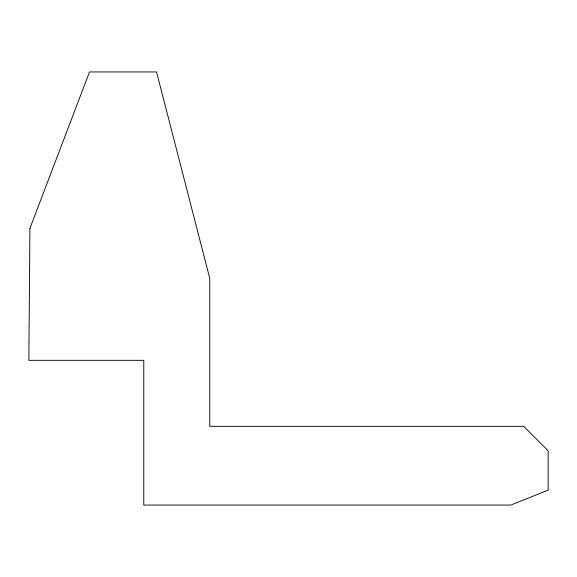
<?xml version="1.0" encoding="UTF-8"?>
<svg xmlns="http://www.w3.org/2000/svg" width="577" height="577" viewBox="0 0 577 577"><rect width="100%" height="100%" fill="white"/><g stroke="black" fill="none" stroke-linecap="round" stroke-linejoin="round"><path stroke-width="0.87" d="M29.917 228.377L28.85 360.329L143.774 360.329L143.774 505.055L510.905 505.055L548.15 490.154L548.15 450.781L523.678 426.309L209.754 426.309L209.754 278.388L156.547 71.945L89.507 71.945L29.917 228.377"/></g></svg>
